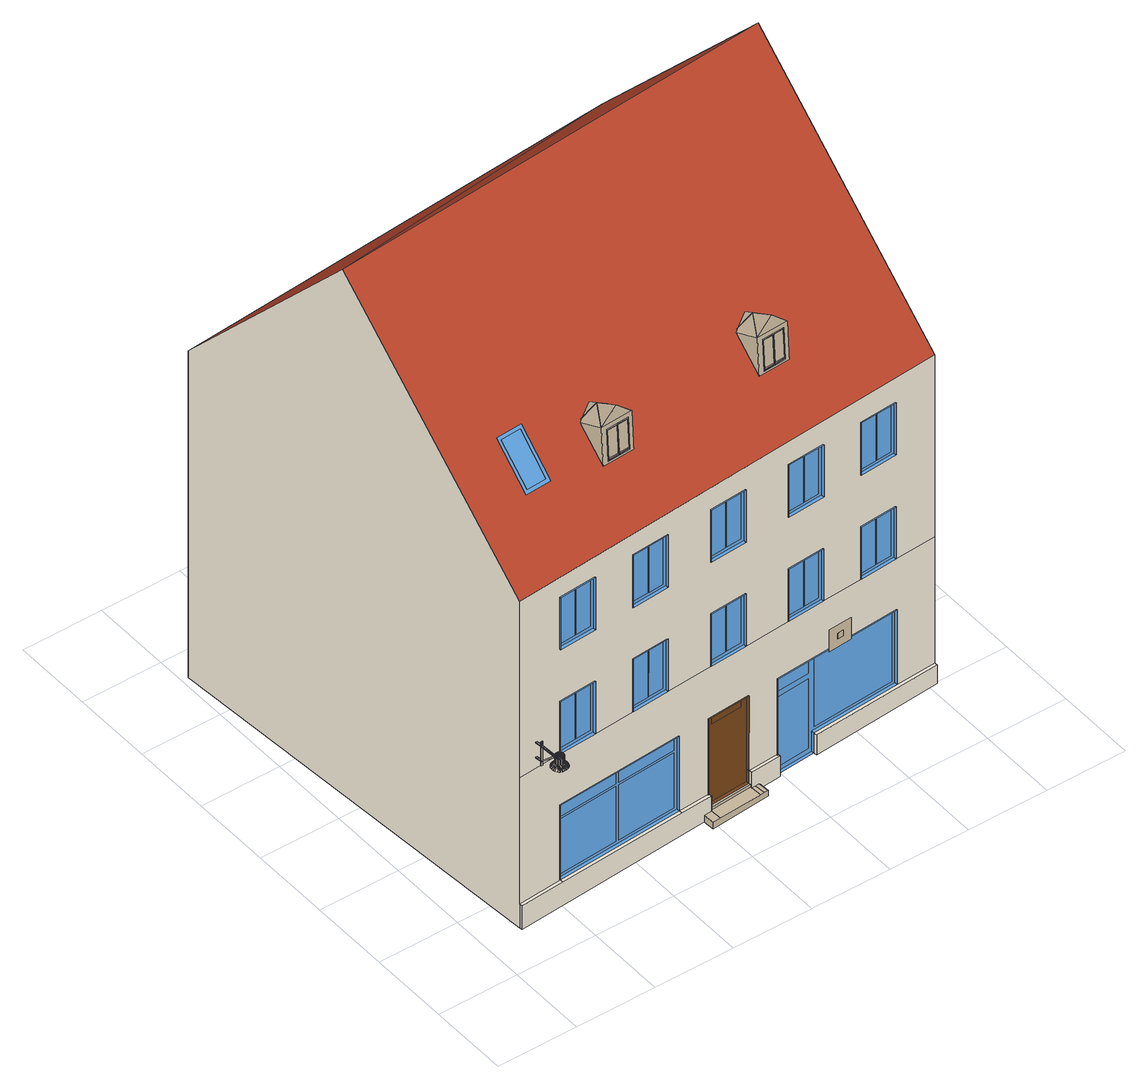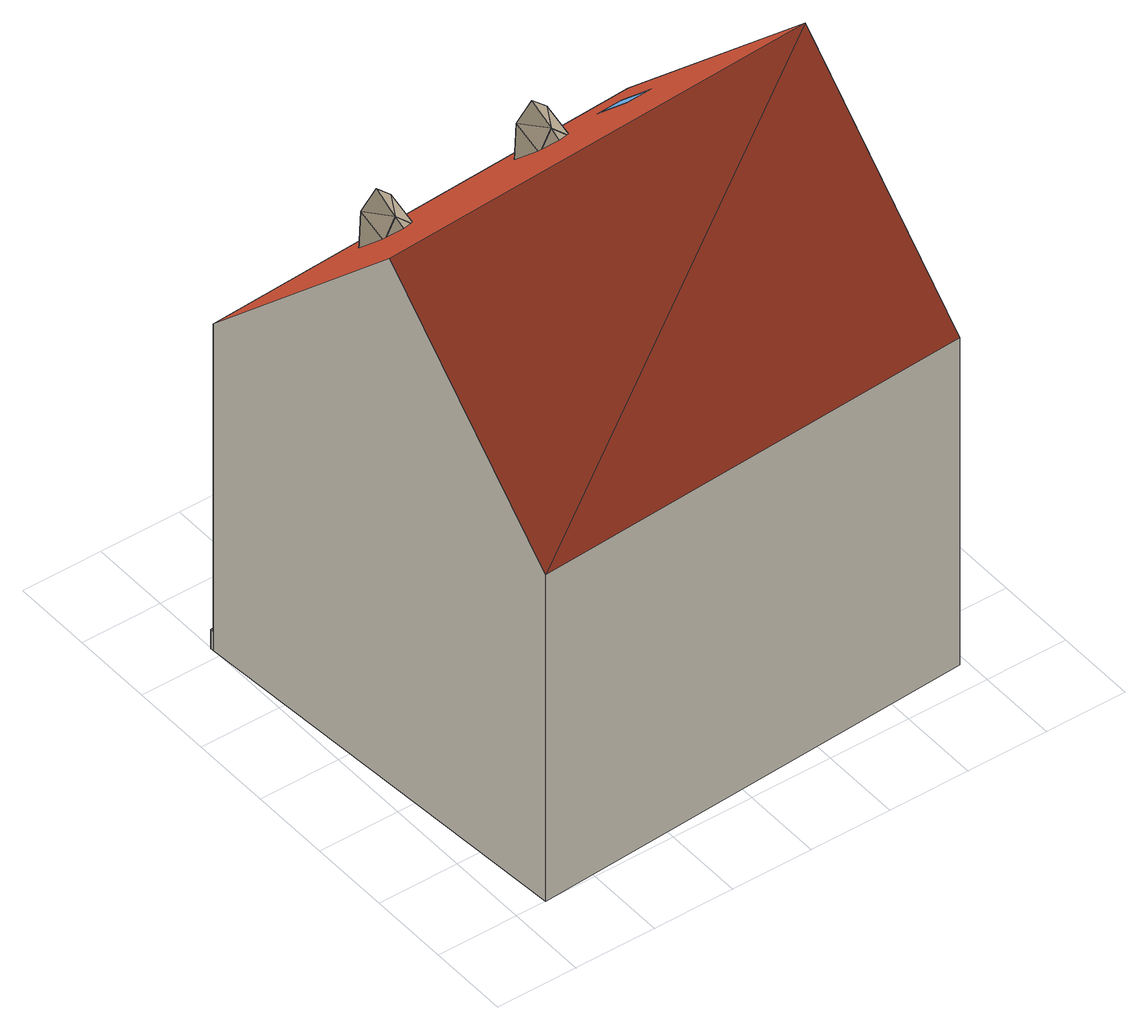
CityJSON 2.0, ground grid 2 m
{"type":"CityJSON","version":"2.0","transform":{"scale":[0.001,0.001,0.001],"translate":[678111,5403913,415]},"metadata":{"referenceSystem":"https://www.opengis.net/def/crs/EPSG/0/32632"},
"CityObjects":{
"building1":{"type":"Building","attributes":{"dataAvailable":"Sufficient","measuredHeight":14.42},"children":["building1-1","building1-2","building1-3","building1-4","building1-5"],"geometry":[{"type":"MultiSurface","lod":"3","boundaries":[[[0,1,2]],[[0,3,4,1]],[[5,0,2]],[[6,7,8,9,10,11,12,13,14,15,16,17,18,19,20,21,22,23,24,25,26,27,28,29,30,31]],[[26,32,33,34,27]],[[27,34,35,36]],[[37,38,33,32]],[[0,5,39,40,14,13,3]],[[23,41,42,43]],[[40,44,45,14]],[[46,47,48,49,42,41,50]],[[15,51,52,18]],[[50,22,53,54,55,46]],[[22,50,41,23]],[[14,45,51,15]],[[19,56,57,58,59]],[[60,58,57,61]],[[18,52,56,19]],[[2,62,63,39,5]],[[1,4,28,27,36,62,2]],[[44,64,65,61,57,56,52,51,45]],[[7,6,66,67,31,30,68,69,29,28,4,3,13,12,70,71,11,10,72,73,9,8,74,75],[76,77,78,79],[80,81,82,83],[84,85,86,87],[88,89,90,91],[92,93,94,95]],[[38,35,34,33]],[[96,97,98,99],[100,101,102,103],[104,105,106,107]],[[71,98,97,11]],[[70,99,98,71]],[[11,97,96,12]],[[12,96,99,70]],[[105,104,107,106]],[[100,103,102,101]],[[108,109,110,111,112,113],[114,115,116,117,118]],[[119,111,110,120]],[[120,110,109,121]],[[21,113,112,122]],[[20,108,113,21]],[[121,109,108,20]],[[122,112,111,119]],[[116,115,114,118,117]],[[123,43,37,124]],[[124,37,32,125]],[[126,23,43,123]],[[127,24,23,126]],[[128,25,24,127]],[[129,26,25,128]],[[125,32,26,129]],[[130,131,132,133]],[[134,135,136,137,138]],[[125,129,128,127,126,123,124],[135,134,138,137,136],[139,140,141,142],[132,131,130,133]],[[139,142,141,140]],[[143,144,145,146]],[[147,148,149,150],[146,145,144,143]],[[151,152,153,154]],[[155,156,157,158],[159,160,161,162,163],[164,165,166,167,168],[152,151,154,153],[169,170,171,172]],[[18,155,158,15]],[[17,156,155,18]],[[15,158,157,16]],[[16,157,156,17]],[[159,163,162,161,160]],[[168,167,166,165,164]],[[171,170,169,172]],[[173,174,175,176],[177,178,179,180],[181,182,183,184]],[[79,175,174,76]],[[78,176,175,79]],[[76,174,173,77]],[[77,173,176,78]],[[182,181,184,183]],[[177,180,179,178]],[[185,186,187,188],[189,190,191,192],[193,194,195,196]],[[83,187,186,80]],[[82,188,187,83]],[[80,186,185,81]],[[81,185,188,82]],[[194,193,196,195]],[[189,192,191,190]],[[197,198,199,200],[201,202,203,204],[205,206,207,208]],[[73,199,198,9]],[[72,200,199,73]],[[9,198,197,10]],[[10,197,200,72]],[[206,205,208,207]],[[201,204,203,202]],[[209,210,211,212],[213,214,215,216],[217,218,219,220]],[[87,211,210,84]],[[86,212,211,87]],[[84,210,209,85]],[[85,209,212,86]],[[218,217,220,219]],[[213,216,215,214]],[[221,222,223,224],[225,226,227,228],[229,230,231,232]],[[75,223,222,7]],[[74,224,223,75]],[[7,222,221,8]],[[8,221,224,74]],[[230,229,232,231]],[[225,228,227,226]],[[233,234,235,236],[237,238,239,240],[241,242,243,244]],[[67,235,234,31]],[[66,236,235,67]],[[31,234,233,6]],[[6,233,236,66]],[[242,241,244,243]],[[237,240,239,238]],[[245,246,247,248],[249,250,251,252],[253,254,255,256]],[[91,247,246,88]],[[90,248,247,91]],[[88,246,245,89]],[[89,245,248,90]],[[254,253,256,255]],[[249,252,251,250]],[[257,258,259,260],[261,262,263,264],[265,266,267,268]],[[69,259,258,29]],[[68,260,259,69]],[[29,258,257,30]],[[30,257,260,68]],[[266,265,268,267]],[[261,264,263,262]],[[269,270,271,272],[273,274,275,276],[277,278,279,280]],[[95,271,270,92]],[[94,272,271,95]],[[92,270,269,93]],[[93,269,272,94]],[[278,277,280,279]],[[273,276,275,274]],[[62,36,35,38,37,43,42,49,281,282,64,44,40,63]]],"semantics":{"surfaces":[{"type":"RoofSurface","klumMaterialClass":"Ceramic","klumMaterialIndex":"D201","materialUncertainty":0.3},{"type":"WallSurface"},{"type":"Window"},{"type":"Door"},{"type":"GroundSurface"}],"values":[0,0,0,1,1,1,1,1,1,1,1,1,1,1,1,1,1,1,1,1,1,1,1,2,2,2,2,2,2,2,3,3,3,3,3,3,3,3,2,2,2,2,2,2,2,2,2,2,2,2,2,2,2,2,2,2,2,2,2,2,2,2,2,2,2,2,2,2,2,2,2,2,2,2,2,2,2,2,2,2,2,2,2,2,2,2,2,2,2,2,2,2,2,2,2,2,2,2,2,2,2,2,2,2,2,2,2,2,2,2,2,2,2,2,2,2,2,2,2,2,2,2,2,4]}}]},
"building1-1":{"type":"BuildingInstallation","attributes":{"@cityeditor:layer":"Unclassified.LoD3"},"parents":["building1"],"geometry":[{"type":"MultiSurface","lod":"3","boundaries":[[[283,284,285,286]],[[287,288,286,285]],[[289,290,291,292]],[[290,289,284,283],[293,294,295,296]],[[297,298,287,299]],[[300,301,302,303,304,305,306]],[[307,308,309,310]],[[293,294,311,312]],[[313,314,315,316]],[[310,309,317,318]],[[319,313,320,321]],[[322,323,324,325],[326,312,311,327]],[[328,320,329,330]],[[314,328,330,310,307,315]],[[331,308,307,332]],[[321,333,325,324]],[[334,335,336,337]],[[337,338,339,334]],[[340,297,299,341]],[[342,340,341,288]],[[343,336,335,344]],[[298,342,288,287]],[[317,331,332,318]],[[344,339,338,343]],[[343,336,337,338],[291,286,288,341,299,287,285,292]],[[284,289,292,285]],[[294,295,296,293]],[[333,345,322,325]],[[307,332,318,310,330,329,316,315]],[[290,283,286,291]],[[327,311,294,295]],[[340,342,298,297],[309,308,331,317]],[[317,309,308,331]],[[326,327,295,296]],[[344,335,334,339],[313,319,345,333,321,320,328,314]],[[321,324,323,319]],[[345,319,323,322]],[[301,346,302]],[[296,293,312,326]],[[313,316,329,320]],[[347,304,303]],[[304,305,348]],[[349,300,301]],[[348,305,350]],[[300,306,351]],[[351,306,305]],[[350,300,349]],[[352,300,351]],[[353,352,351]],[[354,353,351]],[[351,305,354]],[[350,300,306,305]],[[305,351,355,350]],[[355,351,300,350]],[[305,304,347,354]],[[354,347,303,302,346,352],[336,343,338,337]],[[354,352,351]],[[346,301,300,352]],[[353,354,352]]]}]},
"building1-2":{"type":"BuildingInstallation","attributes":{"@cityeditor:layer":"Unclassified.LoD3","klumMaterialClass":"Granite","klumMaterialIndex":"F002"},"parents":["building1"],"geometry":[{"type":"MultiSurface","lod":"3","boundaries":[[[59,58,54,53]],[[55,54,58,60]],[[55,60,61,356,357,46]],[[48,358,281,49]],[[46,357,359,47]],[[47,359,358,48]],[[65,360,356,61]],[[64,282,360,65]],[[281,358,359,357,356,360,282]]]}]},
"building1-3":{"type":"BuildingInstallation","attributes":{"@cityeditor:layer":"Unclassified.LoD3","materialClass":"Metal","materialName":"Copper","materialUncertainty":0.3},"parents":["building1"],"geometry":[{"type":"MultiSurface","lod":"3","boundaries":[[[361,362,363,364]],[[365,366,367,368]],[[364,363,366,365]],[[368,367,362,361]],[[364,365,368,361]],[[369,370,371,372],[361,368,365,364]]]}]},
"building1-4":{"type":"BuildingInstallation","attributes":{"@cityeditor:layer":"Unclassified.LoD3"},"parents":["building1"],"geometry":[{"type":"MultiSurface","lod":"3","boundaries":[[[373,374,375,376]],[[377,378,376,375]],[[379,380,381,382]],[[380,379,374,373],[383,384,385,386]],[[387,388,377,389]],[[390,391,392,393,394,395,396]],[[397,398,399,400]],[[383,384,401,402]],[[403,404,405,406]],[[400,399,407,408]],[[409,403,410,411]],[[412,413,414,415],[416,402,401,417]],[[418,410,419,420]],[[404,418,420,400,397,405]],[[421,398,397,422]],[[411,423,415,414]],[[424,425,426,427]],[[427,428,429,424]],[[430,387,389,431]],[[432,430,431,378]],[[433,426,425,434]],[[388,432,378,377]],[[407,421,422,408]],[[434,429,428,433]],[[433,426,427,428],[381,376,378,431,389,377,375,382]],[[374,379,382,375]],[[384,385,386,383]],[[423,435,412,415]],[[397,422,408,400,420,419,406,405]],[[380,373,376,381]],[[417,401,384,385]],[[430,432,388,387],[399,398,421,407]],[[407,399,398,421]],[[416,417,385,386]],[[434,425,424,429],[403,409,435,423,411,410,418,404]],[[411,414,413,409]],[[435,409,413,412]],[[391,436,392]],[[386,383,402,416]],[[403,406,419,410]],[[437,394,393]],[[394,395,438]],[[439,390,391]],[[438,395,440]],[[390,396,441]],[[441,396,395]],[[440,390,439]],[[442,390,441]],[[443,442,441]],[[444,443,441]],[[441,395,444]],[[440,390,396,395]],[[395,441,445,440]],[[445,441,390,440]],[[395,394,437,444]],[[444,437,393,392,436,442],[426,433,428,427]],[[444,442,441]],[[436,391,390,442]],[[443,444,442]]]}]},
"building1-5":{"type":"BuildingInstallation","attributes":{"@cityeditor:layer":"Unclassified.LoD3","materialClass":"Metal","materialName":"Aluminium"},"parents":["building1"],"geometry":[{"type":"MultiSurface","lod":"3","boundaries":[[[446,447,448,449]],[[450,451,452,453]],[[454,455,456,457]],[[458,459,460,461]],[[462,463,464,465]],[[466,454,457,467]],[[468,469,470,471]],[[472,473,458,474]],[[475,476,477,478]],[[457,456,479,480]],[[481,482,483,484]],[[485,486,487,488]],[[461,460,489,490]],[[467,457,480,491]],[[492,493,494,486]],[[495,492,486,485]],[[496,497,498,499]],[[500,461,490,501]],[[491,480,502,503]],[[486,494,504,487]],[[474,458,461,500]],[[498,505,506,507]],[[508,503,509,451]],[[510,511,512,513]],[[514,515,516,517]],[[453,452,518,519]],[[520,521,484,483,508,522]],[[523,524,482,481]],[[524,466,467,482]],[[525,526,527,528,529,530]],[[531,514,517,532]],[[533,534,535,536,537,538]],[[539,540,541,542]],[[543,544,519,518,536,535]],[[517,516,447,446]],[[538,537,545,546]],[[547,548,530,529,549,550]],[[551,552,522,508,451,450]],[[482,467,491,483]],[[553,554,513,512,555,556]],[[557,558,559,560]],[[542,541,466,524]],[[561,562,539,563]],[[550,549,562,561]],[[518,462,465,536]],[[564,565,566,567]],[[568,569,563,539,542,570]],[[560,559,528,527]],[[452,571,462,518]],[[545,572,573,574]],[[483,491,503,508]],[[575,576,565,564]],[[529,577,578,549]],[[579,580,581,582,558,557]],[[583,584,567,566,582,581]],[[585,586,587,532,588]],[[589,590,579,560,591]],[[562,592,540,539]],[[593,594,570,542,524,523]],[[574,573,595,596]],[[537,597,572,545]],[[549,578,592,562]],[[598,599,600,601,586,585]],[[602,453,544,603,604]],[[588,532,605,606,607]],[[608,609,556,555,576,575]],[[610,611,553,609,612,613]],[[614,615,547,561,616]],[[536,465,597,537]],[[617,618,568,594,619,620]],[[621,622,533,546,623]],[[624,564,584,625,626]],[[626,625,583,580,590,589]],[[627,481,521,628,629]],[[604,603,543,534,622,621]],[[630,631,632,510,633]],[[451,509,571,452]],[[634,475,478,635]],[[497,636,505,498]],[[637,638,639,640]],[[499,498,507,641]],[[642,468,471,643]],[[501,490,493,492]],[[643,471,475,634]],[[503,502,644,509]],[[487,504,636,497]],[[645,646,647,648]],[[571,649,463,462]],[[540,650,651,541]],[[644,652,653,649]],[[465,464,654,597]],[[464,648,655,654]],[[471,470,476,475]],[[578,640,656,592]],[[649,653,645,463]],[[577,637,640,578]],[[657,658,659,660]],[[661,662,663,664,665,666,667]],[[668,669,670,671,672,673]],[[674,620,675]],[[676,677,678,679]],[[604,680,681]],[[665,670,669,666]],[[488,487,497,496]],[[682,683,684]],[[685,598,585]],[[627,675,620]],[[463,645,648,464]],[[509,644,649,571]],[[653,686,646,645]],[[683,682,629]],[[675,627,687]],[[650,688,689,651]],[[684,602,690]],[[613,610,633,630,607,588,585,598,623,621,604,602,683,629,627,620,617,616,614,691,591,589,626,624]],[[640,639,692,656]],[[507,506,469,468]],[[480,479,693,502]],[[541,651,454,466]],[[490,489,694,493]],[[695,696,697,698]],[[698,697,699,473]],[[654,655,700,701]],[[641,507,468,642]],[[592,656,650,540]],[[502,693,652,644]],[[656,692,688,650]],[[651,689,455,454]],[[701,700,702,703]],[[704,698,473,472]],[[702,705,696,695]],[[582,642,643,558]],[[655,706,707,700]],[[635,478,637,577]],[[565,499,641,566]],[[648,647,706,655]],[[708,695,698,704]],[[703,702,695,708]],[[700,707,705,702]],[[473,699,459,458]],[[566,641,642,582]],[[448,500,501,709]],[[555,488,496,576]],[[593,594,568,569,561,547,548,525,526,560,579,580,583,584,564,608,609,553,554,510,632,710,711,605,532,587,601,600,712,546,533,534,543,544,453,551,552,520,521,481]],[[447,474,500,448]],[[709,501,492,495]],[[558,643,634,559]],[[478,477,638,637]],[[559,634,635,528]],[[512,485,488,555]],[[493,694,713,494]],[[597,654,701,572]],[[528,635,577,529]],[[699,714,715,459]],[[460,716,717,489]],[[516,472,474,447]],[[688,718,719,689]],[[455,720,721,456]],[[469,722,723,470]],[[573,703,708,595]],[[572,701,703,573]],[[697,724,714,699]],[[511,495,485,512]],[[638,725,726,639]],[[489,717,727,694]],[[686,728,729,646]],[[477,730,725,638]],[[689,719,720,455]],[[515,704,472,516]],[[470,723,731,476]],[[732,733,734,735]],[[456,721,736,479]],[[646,729,737,647]],[[696,738,724,697]],[[707,735,739,705]],[[636,740,741,505]],[[706,732,735,707]],[[639,726,742,692]],[[595,708,704,515]],[[476,731,730,477]],[[459,715,716,460]],[[693,743,744,652]],[[692,742,718,688]],[[576,496,499,565]],[[647,737,732,706]],[[713,745,746,747]],[[705,739,738,696]],[[506,748,722,469]],[[505,741,748,506]],[[504,747,740,636]],[[652,744,686,653]],[[740,749,750,741]],[[479,736,743,693]],[[717,751,752,727]],[[741,750,753,748]],[[494,713,747,504]],[[730,754,755,725]],[[743,756,757,744]],[[737,758,733,732]],[[719,759,760,720]],[[736,761,756,743]],[[756,762,763,757]],[[716,764,751,717]],[[765,766,767,759]],[[759,767,768,760]],[[757,763,769,728]],[[714,770,771,715]],[[724,772,770,714]],[[726,773,774,742]],[[715,771,764,716]],[[723,775,776,731]],[[744,757,728,686]],[[755,777,778,773]],[[779,780,781,775]],[[694,727,745,713]],[[738,782,772,724]],[[739,783,782,738]],[[731,776,754,730]],[[747,746,749,740]],[[720,760,784,721]],[[721,784,761,736]],[[725,755,773,726]],[[773,778,785,774]],[[748,753,779,722]],[[786,787,758]],[[729,786,758,737]],[[722,779,775,723]],[[784,788,789,761]],[[742,774,765,718]],[[727,752,790,745]],[[718,765,759,719]],[[728,769,786,729]],[[770,787,771]],[[775,781,791,776]],[[783,787,782]],[[751,787,752]],[[767,787,768]],[[735,734,783,739]],[[762,787,763]],[[733,787,734]],[[790,787,792]],[[734,787,783]],[[768,787,788]],[[774,785,766,765]],[[769,787,786]],[[789,787,762]],[[761,789,762,756]],[[760,768,788,784]],[[788,787,789]],[[792,787,793]],[[794,787,795]],[[746,792,793,749]],[[771,787,764]],[[780,787,781]],[[763,787,769]],[[796,787,777]],[[596,595,515,514]],[[782,787,772]],[[758,787,733]],[[776,791,796,754]],[[752,787,790]],[[587,601,797,596,514,531]],[[750,794,795,753]],[[546,545,574,798]],[[745,790,792,746]],[[754,796,777,755]],[[772,787,770]],[[791,787,796]],[[532,517,446,799]],[[764,787,751]],[[753,795,780,779]],[[778,787,785]],[[632,710,800,449,801,802]],[[749,793,794,750]],[[711,605,799,446,449,800]],[[785,787,766]],[[802,801,511,510]],[[601,600,797]],[[777,787,778]],[[610,803,633]],[[600,712,798,574,596,797]],[[795,787,780]],[[613,804,610]],[[801,709,495,511]],[[781,787,791]],[[766,787,767]],[[449,448,709,801]],[[793,787,794]],[[687,629,682]],[[630,805,607]],[[607,806,588]],[[807,614,616]],[[808,591,691]],[[691,809,808]],[[591,808,810]],[[617,807,616]],[[806,607,805]],[[806,585,588]],[[807,617,674]],[[810,589,591]],[[811,633,803]],[[812,626,589]],[[813,623,598]],[[814,624,815]],[[816,624,626]],[[598,685,813]],[[629,687,627]],[[602,684,683]],[[677,659,658,678]],[[805,630,811]],[[621,817,680]],[[589,810,812]],[[803,610,804]],[[624,814,613]],[[680,604,621]],[[624,816,815]],[[626,812,816]],[[614,807,809]],[[633,811,630]],[[620,674,617]],[[804,613,814]],[[809,691,614]],[[681,602,604]],[[602,681,690]],[[585,806,685]],[[664,818,671,670,665]],[[623,546,712,599,598]],[[683,819,551,453,602]],[[660,657,679,676]],[[591,560,526,820,691]],[[620,619,593,481,627]],[[821,822,823,824]],[[607,606,711,710,631,630]],[[616,561,569,618,617]],[[629,628,520,552,819,683]],[[824,823,825,826]],[[827,828,822,821]],[[667,666,669,668]],[[633,510,554,611,610]],[[673,668,667,661]],[[679,678,658,657]],[[691,820,525,548,615,614]],[[613,612,608,564,624]],[[829,830,831,832]],[[657,833,834,679]],[[826,825,828,827]],[[679,667,668,657]],[[668,835,833,657]],[[679,834,836,667]],[[825,823,822,828]],[[833,835,836,834]],[[671,818,664,663,662,672]],[[667,836,835,668]],[[672,662,661,673]],[[837,838,839,840]],[[841,842,843,844]],[[845,846,847,848]],[[849,850,851,852]],[[853,854,855,856]],[[857,858,859,860]],[[861,862,838,837]],[[863,864,865,866]],[[865,867,868,869]],[[870,841,844,871]],[[872,873,874,875]],[[876,877,878,879]],[[875,874,880,881]],[[873,882,883,874]],[[884,885,854,853]],[[852,851,886,887]],[[848,847,888,877]],[[889,890,891,892]],[[893,894,895,896]],[[880,897,898,885]],[[878,899,842,841]],[[843,900,901,902]],[[862,903,904,838]],[[905,857,860,906]],[[869,868,907,908]],[[909,887,873,872]],[[910,911,862,861]],[[838,904,912,839]],[[860,859,913,914]],[[908,907,890,889]],[[894,915,916,895]],[[885,898,917,854]],[[895,916,850,849]],[[892,891,915,894]],[[866,865,869,918]],[[914,913,919,864]],[[920,921,922,923]],[[924,848,877,876]],[[879,878,841,870]],[[840,839,846,845]],[[854,917,925,855]],[[926,852,887,909]],[[864,919,867,865]],[[927,928,929,903]],[[890,930,931,891]],[[932,892,894,893]],[[858,933,934,859]],[[855,925,935,936]],[[918,869,908,937]],[[937,908,889,938]],[[939,940,941,942]],[[844,843,902,943]],[[915,944,945,916]],[[936,935,927,911]],[[896,895,849,946]],[[874,883,897,880]],[[947,914,864,863]],[[943,902,857,905]],[[911,927,903,862]],[[948,936,911,910]],[[839,912,949,846]],[[887,886,882,873]],[[899,950,951,842]],[[902,901,858,857]],[[883,952,953,897]],[[912,942,954,949]],[[856,855,936,948]],[[867,920,923,868]],[[900,955,956,901]],[[906,860,914,947]],[[904,939,942,912]],[[888,957,950,899]],[[901,956,933,858]],[[951,958,955,900]],[[946,849,852,926]],[[847,959,957,888]],[[950,960,958,951]],[[938,889,892,932]],[[877,888,899,878]],[[859,934,961,913]],[[842,951,900,843]],[[959,962,963,957]],[[917,964,965,925]],[[846,949,959,847]],[[949,954,962,959]],[[881,880,885,884]],[[945,966,967,968]],[[882,969,952,883]],[[923,922,970,971]],[[942,941,972,954]],[[973,974,975,964]],[[891,931,944,915]],[[929,976,940,939]],[[971,970,977,930]],[[954,972,978,962]],[[913,961,979,919]],[[851,980,981,886]],[[898,973,964,917]],[[903,929,939,904]],[[968,967,982,980]],[[979,983,921,920]],[[886,981,969,882]],[[964,975,984,965]],[[868,923,971,907]],[[925,965,985,935]],[[907,971,930,890]],[[957,963,960,950]],[[953,986,974,973]],[[897,953,973,898]],[[850,968,980,851]],[[935,985,928,927]],[[928,987,976,929]],[[919,979,920,867]],[[916,945,968,850]],[[972,988,978]],[[960,989,990,958]],[[931,991,992,944]],[[934,993,994,961]],[[995,988,996]],[[985,997,987,928]],[[962,978,998,963]],[[981,995,996,969]],[[980,982,995,981]],[[969,996,999,952]],[[974,988,975]],[[952,999,986,953]],[[922,988,970]],[[955,1000,1001,956]],[[930,977,991,931]],[[977,988,991]],[[976,988,940]],[[933,1002,993,934]],[[996,988,999]],[[961,994,983,979]],[[965,984,997,985]],[[944,992,966,945]],[[956,1001,1002,933]],[[966,988,967]],[[958,990,1000,955]],[[986,988,974]],[[984,988,997]],[[992,988,966]],[[967,988,982]],[[999,988,986]],[[982,988,995]],[[983,988,921]],[[975,988,984]],[[991,988,992]],[[987,988,976]],[[921,988,922]],[[963,998,989,960]],[[989,988,990]],[[998,988,989]],[[941,988,972]],[[990,988,1000]],[[940,988,941]],[[970,988,977]],[[997,988,987]],[[1001,988,1002]],[[1002,988,993]],[[994,988,983]],[[993,988,994]],[[978,988,998]],[[1000,988,1001]],[[1003,1004,1005,1006]],[[1006,1005,1007,1008]],[[1009,1010,924,1011]],[[1012,1013,1010,1009]],[[1008,1007,1013,1012]],[[1014,926,909,1015]],[[1016,1017,1018,1019]],[[1020,1021,1022,1023]],[[1005,861,837,1007]],[[1019,1018,1004,1003]],[[1011,924,876,1024]],[[1025,884,853,1026]],[[1024,876,879,1027]],[[1028,1029,1030]],[[1031,1026,1017,1016]],[[1032,947,863,1033]],[[1034,937,938,1035]],[[1007,837,840,1013]],[[1036,1037,1025,1038]],[[1039,918,937,1034]],[[1017,856,948,1018]],[[1040,1041,1042,1043]],[[1044,1032,1033,1045]],[[1046,866,918,1039]],[[1015,909,872,1047]],[[1048,871,1049,1050]],[[1049,943,905,1051]],[[1052,1039,1034,1053]],[[1047,872,875,1054]],[[1004,910,861,1005]],[[1026,853,856,1017]],[[1053,1034,1035,1055]],[[1051,905,906,1056]],[[1057,1056,1032,1044]],[[1013,840,845,1010]],[[1058,1051,1056,1057]],[[1043,1042,1021,1020]],[[1018,948,910,1004]],[[1059,1046,1039,1052]],[[1060,1014,1015,1061]],[[1035,938,932,1041]],[[871,844,943,1049]],[[1010,845,848,924]],[[1038,1025,1026,1031]],[[1056,906,947,1032]],[[1055,1035,1041,1040]],[[1023,1022,1014,1060]],[[1045,1033,1046,1059]],[[1061,1015,1047,1062]],[[1054,875,881,1037]],[[1063,870,871,1048]],[[1041,932,893,1042]],[[1064,1054,1037,1036]],[[1065,624,1066,1067,1068,633,1069,1070,1071,588,1072,1073,1074,623,1075,1076,1077,1078,1079,1080,1081,627,1082,1083,1084,1085,1086,1087,1088,591,1089,1090]],[[1022,946,926,1014]],[[1037,881,884,1025]],[[1062,1047,1054,1064]],[[1042,893,896,1021]],[[1033,863,866,1046]],[[1027,879,870,1063]],[[1021,896,946,1022]],[[1050,1049,1051,1058]],[[662,672,1028]],[[1081,1080,1012,1009]],[[624,1053,1055,1066]],[[1083,1082,1024,1027]],[[1061,1071,1070,1060]],[[1036,1073,1072,1064]],[[1082,627,1011,1024]],[[1080,1079,1008,1012]],[[1060,1070,1069,1023]],[[1062,588,1071,1061]],[[1003,1077,1076,1019]],[[1065,1052,1053,624]],[[1030,662,1028]],[[1091,1092,1093,1094,663,818,671,1095,1096]],[[621,623,817]],[[1031,623,1074,1038]],[[1087,1086,1050,1058]],[[1095,1097,1028,672,671]],[[1088,1087,1058,1057]],[[1089,591,1044,1045]],[[1031,1016,1075,623]],[[679,676,1098,1030,661,667]],[[1020,633,1068,1043]],[[1043,1068,1067,1040]],[[1016,1019,1076,1075]],[[1040,1067,1066,1055]],[[1030,1094,1099,1100,832,831,1097,1028]],[[1090,1059,1052,1065]],[[1089,1045,1059,1090]],[[1023,1069,633,1020]],[[1036,1038,1074,1073]],[[1086,1085,1048,1050]],[[1028,673,661,1030]],[[1094,663,662,1030]],[[660,659,677,676]],[[1008,1079,1078,1006]],[[1085,1084,1063,1048]],[[623,813,817]],[[1006,1078,1077,1003]],[[627,1081,1009,1011]],[[591,1088,1057,1044]],[[1084,1083,1027,1063]],[[1064,1072,588,1062]],[[1101,1098,676,660]],[[1100,1101,1102]],[[830,829,1103]],[[832,1102,829]],[[831,1103,1097]],[[1097,1029,1028]],[[1102,832,1100]],[[1030,1098,1101,1100,1099,1094]],[[1103,831,830]],[[660,1029,829,1102,1101]],[[664,1099,1100]],[[1029,1097,1103]],[[829,1029,1103]],[[660,657,668,673,1028,1029]],[[664,663,1094,1099]]]}]}
},
"vertices":[
[517,6541,14924],[11703,7332,15065],[11350,12122,9664],[917,1116,9522],[12103,1906,9664],[167,11298,9525],[8172,1629,4718],[7024,1547,4718],[6078,1481,4718],[4925,1399,4718],[3979,1332,4718],[2962,1260,4718],[2016,1193,4718],[917,1116,4718],[917,1116,1292],[2018,1194,1292],[2018,1194,3320],[5224,1420,3320],[5224,1420,1292],[6018,1476,1292],[6018,1476,3320],[7099,1553,3320],[7099,1553,1292],[7870,1607,1292],[7870,1607,3320],[11088,1835,3320],[11088,1835,1292],[12103,1907,1292],[12103,1907,4718],[11068,1833,4718],[10122,1767,4718],[9118,1695,4718],[8847,1677,1292],[8853,1597,1292],[12108,1827,1292],[12108,1827,784],[12103,1907,784],[8847,1677,742],[8853,1597,742],[167,11298,645],[917,1116,642],[7876,1528,1292],[7876,1528,730],[7870,1607,730],[923,1036,642],[923,1036,1292],[7104,1473,877],[7204,1480,877],[7305,1487,876],[7305,1487,723],[7104,1473,1292],[2024,1114,1292],[5230,1341,1292],[7099,1553,947],[7102,1503,947],[7102,1503,877],[6024,1397,1292],[6024,1397,946],[6022,1427,946],[6018,1476,946],[6022,1427,877],[6024,1397,877],[11350,12122,784],[167,11298,642],[5823,1382,704],[5823,1382,875],[8172,1629,6141],[9118,1695,6141],[10122,1766,6141],[11068,1833,6141],[2016,1193,6141],[2962,1260,6141],[3979,1332,6141],[4925,1399,6141],[6078,1481,6141],[7024,1547,6141],[2963,1260,7548],[2018,1193,7548],[2018,1193,8971],[2963,1260,8971],[4927,1399,7548],[3981,1332,7548],[3981,1332,8971],[4927,1399,8971],[7025,1547,7548],[6080,1481,7548],[6080,1481,8971],[7025,1547,8971],[9119,1695,7548],[8174,1629,7548],[8174,1629,8971],[9119,1695,8971],[11070,1833,7548],[10124,1767,7548],[10124,1766,8971],[11070,1833,8971],[2011,1273,4718],[2956,1340,4718],[2956,1340,6141],[2011,1273,6141],[2463,1305,4798],[2090,1279,4798],[2090,1279,6061],[2464,1305,6061],[2503,1308,4798],[2503,1308,6061],[2877,1334,6061],[2877,1334,4798],[6012,1556,3320],[6011,1556,1292],[6011,1556,946],[7092,1633,947],[7092,1633,1292],[7093,1633,3320],[6162,1567,3060],[6162,1567,3240],[6943,1622,3240],[6943,1622,3190],[6943,1622,3060],[7097,1553,947],[6017,1476,946],[6017,1476,1292],[7097,1553,1292],[7865,1687,730],[8842,1756,742],[8842,1756,1292],[7865,1687,1292],[7865,1687,3320],[11083,1915,3320],[11083,1915,1292],[7945,1693,2909],[8762,1751,2909],[8762,1751,3240],[7945,1693,3240],[8762,1751,2749],[7945,1693,2749],[7945,1693,1292],[7945,1693,851],[8762,1751,861],[8921,1762,3240],[11003,1909,3240],[11003,1909,1372],[8921,1762,1372],[2692,2573,10865],[2645,3383,11671],[2145,3354,11671],[2192,2544,10865],[2721,3444,11727],[2062,3406,11727],[2115,2482,10808],[2775,2521,10808],[3657,1390,2933],[5138,1494,2933],[5138,1494,3240],[3657,1390,3240],[5218,1500,1292],[5218,1500,3320],[2012,1273,3320],[2012,1273,1292],[2092,1279,2933],[2092,1279,3240],[3577,1384,3240],[3577,1384,2933],[2126,1281,2933],[3577,1384,1372],[2092,1279,1372],[2092,1279,2863],[2126,1281,2863],[3577,1384,2863],[3657,1390,1372],[3657,1390,2863],[5138,1494,2863],[5138,1494,1372],[2012,1273,7548],[2958,1340,7548],[2958,1340,8971],[2012,1273,8971],[2465,1305,7628],[2092,1279,7628],[2092,1279,8891],[2465,1305,8891],[2505,1308,7628],[2505,1308,8891],[2878,1334,8891],[2878,1334,7628],[3975,1412,7548],[4921,1479,7548],[4921,1479,8971],[3975,1412,8971],[4428,1444,7628],[4055,1418,7628],[4055,1418,8891],[4428,1444,8891],[4468,1447,7628],[4468,1447,8891],[4841,1473,8891],[4841,1473,7628],[3974,1412,4718],[4919,1479,4718],[4919,1479,6141],[3974,1412,6141],[4427,1444,4798],[4053,1418,4798],[4053,1418,6061],[4427,1444,6061],[4466,1447,4798],[4467,1447,6061],[4840,1473,6061],[4840,1473,4798],[6074,1560,7548],[7020,1627,7548],[7020,1627,8971],[6074,1560,8971],[6527,1592,7628],[6154,1566,7628],[6154,1566,8891],[6527,1592,8891],[6567,1595,7628],[6567,1595,8891],[6940,1622,8891],[6940,1622,7628],[6072,1560,4718],[7018,1627,4718],[7018,1627,6141],[6072,1560,6141],[6525,1592,4798],[6152,1566,4798],[6152,1566,6061],[6525,1592,6061],[6565,1595,4798],[6565,1595,6061],[6938,1622,6061],[6938,1622,4798],[8166,1708,4718],[9112,1775,4718],[9112,1775,6141],[8166,1708,6141],[8619,1740,4798],[8246,1714,4798],[8246,1714,6061],[8619,1740,6061],[8659,1743,4798],[8659,1743,6061],[9032,1770,6061],[9032,1770,4798],[8168,1708,7548],[9114,1775,7548],[9114,1775,8971],[8168,1708,8971],[8621,1740,7628],[8248,1714,7628],[8248,1714,8891],[8621,1740,8891],[8661,1743,7628],[8661,1743,8891],[9034,1770,8891],[9034,1770,7628],[10117,1846,4718],[11062,1913,4718],[11062,1913,6141],[10117,1846,6141],[10570,1878,4798],[10197,1852,4798],[10197,1852,6061],[10570,1878,6061],[10610,1881,4798],[10610,1881,6061],[10983,1907,6061],[10983,1908,4798],[10118,1846,7548],[11064,1913,7548],[11064,1913,8971],[10118,1846,8971],[10571,1878,7628],[10198,1852,7628],[10198,1852,8891],[10571,1878,8891],[10611,1881,7628],[10611,1881,8891],[10984,1907,8891],[10984,1908,7628],[7325,1208,723],[5842,1103,704],
[8624,2711,10717],[8618,2750,11513],[8619,2733,11512],[8625,2693,10715],[8609,2732,11512],[8615,2693,10715],[8882,2766,11517],[8888,2726,10721],[8889,2709,10719],[8883,2748,11516],[8632,2713,10752],[8627,2749,11478],[8875,2764,11482],[8881,2727,10756],[8338,2734,11509],[8608,2750,11513],[8339,2716,11508],[8954,3503,11341],[8998,2737,10578],[9000,2707,10548],[8195,2660,10548],[8194,2675,10562],[8142,3444,11328],[8548,3474,11334],[8340,2767,11477],[8344,2732,11474],[8350,2696,10748],[8346,2731,10751],[8625,2784,11481],[8630,2748,10755],[8605,2802,11517],[8339,2786,11513],[8340,2769,11512],[8606,2784,11516],[8607,2711,10752],[8605,2746,10755],[8614,2802,11517],[8612,2762,10721],[8620,2762,10721],[8881,2800,11520],[8615,2785,11516],[8621,2745,10719],[8887,2761,10723],[8879,2762,10759],[8873,2798,11484],[8345,2746,10717],[8613,2745,10719],[8346,2729,10715],[8601,2747,11478],[8599,2782,11480],[8886,2778,10725],[8894,2777,10699],[8334,2744,10690],[8338,2675,10685],[8898,2708,10693],[8891,2750,11542],[8887,2819,11548],[8344,2694,10713],[8345,2677,10711],[8614,2710,10717],[8331,2717,11534],[8327,2787,11539],[8880,2818,11521],[9000,2707,10552],[8195,2660,10549],[8139,3490,11307],[8949,3590,11304],[8522,3764,11462],[8548,3349,11700],[8991,2762,11655],[8585,2746,12048],[8186,2715,11655],[8540,3477,11627],
[6043,1117,877],[7124,1194,877],[7325,1208,876],[7224,1201,877],[5842,1103,875],
[9399,1611,3751],[9392,1715,3751],[9547,1726,3751],[9554,1622,3751],[9554,1622,3596],[9547,1726,3596],[9392,1715,3596],[9399,1611,3596],[9180,1596,3376],[9180,1596,3971],[9774,1638,3971],[9774,1638,3376],
[4453,2446,10694],[4447,2486,11491],[4448,2469,11489],[4454,2429,10693],[4438,2468,11489],[4445,2428,10693],[4716,2502,11495],[4722,2462,10698],[4723,2445,10697],[4717,2484,11493],[4462,2449,10730],[4456,2485,11456],[4709,2499,11459],[4715,2463,10733],[4162,2469,11487],[4437,2485,11491],[4163,2452,11485],[4790,3240,11318],[4834,2473,10556],[4836,2443,10525],[4016,2395,10525],[4015,2410,10540],[3963,3179,11305],[4377,3209,11312],[4165,2502,11454],[4169,2468,11451],[4175,2432,10726],[4170,2466,10728],[4454,2519,11458],[4460,2483,10732],[4435,2537,11495],[4163,2521,11491],[4164,2504,11489],[4436,2520,11493],[4436,2447,10729],[4434,2482,10732],[4443,2538,11495],[4441,2498,10698],[4450,2498,10698],[4715,2536,11497],[4444,2520,11493],[4451,2481,10697],[4721,2497,10701],[4713,2498,10736],[4707,2534,11462],[4170,2482,10694],[4442,2480,10697],[4171,2464,10693],[4430,2483,11455],[4428,2518,11458],[4720,2514,10702],[4729,2513,10676],[4158,2480,10668],[4162,2411,10662],[4733,2444,10671],[4726,2486,11520],[4722,2555,11525],[4168,2430,10690],[4169,2412,10689],[4444,2446,10694],[4155,2453,11511],[4151,2522,11517],[4714,2554,11499],[4836,2443,10530],[4016,2395,10527],[3960,3225,11284],[4786,3327,11281],[4351,3499,11439],[4377,3085,11678],[4827,2498,11632],[4414,2482,12025],[4007,2450,11632],[4369,3213,11604],
[1424,308,5570],[1423,314,5585],[1405,311,5585],[1405,305,5570],[1482,466,5554],[1481,465,5570],[1491,448,5570],[1492,449,5554],[1413,489,5599],[1411,477,5611],[1424,473,5611],[1429,485,5599],[1418,335,5611],[1414,350,5620],[1403,349,5620],[1404,333,5611],[1492,428,5585],[1482,426,5599],[1485,409,5599],[1494,410,5585],[1414,498,5585],[1432,494,5585],[1315,401,5598],[1328,402,5611],[1329,416,5611],[1316,418,5598],[1436,329,5599],[1431,340,5611],[1421,323,5599],[1320,434,5598],[1332,430,5611],[1338,442,5611],[1327,449,5598],[1437,467,5611],[1444,478,5599],[1435,501,5554],[1434,499,5570],[1452,491,5570],[1453,493,5554],[1352,325,5585],[1356,333,5598],[1343,343,5598],[1337,336,5585],[1392,349,5620],[1389,334,5611],[1449,486,5585],[1371,326,5598],[1376,337,5611],[1363,343,5611],[1368,317,5585],[1324,349,5585],[1332,355,5598],[1323,369,5598],[1315,365,5585],[1404,321,5598],[1388,321,5598],[1457,468,5599],[1463,475,5585],[1352,352,5611],[1335,374,5611],[1330,388,5611],[1318,385,5598],[1467,479,5570],[1476,461,5585],[1366,309,5554],[1366,311,5570],[1349,320,5570],[1348,318,5554],[1460,325,5570],[1456,330,5585],[1440,320,5585],[1443,315,5570],[1497,430,5570],[1499,430,5554],[1462,486,5554],[1456,490,5554],[1469,481,5554],[1415,506,5554],[1415,504,5570],[1319,467,5554],[1315,461,5554],[1313,458,5554],[1314,457,5570],[1326,472,5570],[1324,474,5554],[1461,323,5554],[1444,313,5554],[1501,394,5554],[1502,401,5554],[1502,410,5554],[1500,410,5570],[1499,391,5570],[1501,390,5554],[1376,502,5570],[1377,497,5585],[1396,499,5585],[1395,505,5570],[1501,419,5554],[1500,426,5554],[1494,372,5570],[1496,371,5554],[1336,484,5554],[1331,480,5554],[1340,486,5570],[1339,487,5554],[1479,469,5554],[1475,474,5554],[1339,325,5554],[1344,320,5554],[1333,331,5570],[1331,330,5554],[1299,420,5554],[1301,420,5570],[1306,439,5570],[1304,440,5554],[1356,497,5554],[1357,496,5570],[1375,504,5554],[1308,362,5554],[1310,363,5570],[1303,381,5570],[1301,381,5554],[1386,506,5554],[1379,505,5554],[1395,507,5554],[1485,446,5585],[1489,374,5585],[1481,357,5585],[1486,354,5570],[1318,345,5554],[1320,346,5570],[1330,469,5585],[1344,481,5585],[1299,416,5554],[1299,409,5554],[1298,400,5554],[1300,400,5570],[1299,392,5554],[1300,385,5554],[1466,328,5395],[1466,328,5554],[1464,326,5554],[1444,313,5395],[1298,414,5395],[1298,414,5554],[1304,440,5395],[1360,490,5585],[1411,506,5554],[1404,507,5554],[1470,342,5585],[1474,338,5570],[1493,391,5585],[1484,347,5395],[1484,347,5554],[1481,344,5554],[1469,331,5554],[1492,449,5395],[1501,424,5554],[1501,424,5395],[1421,306,5554],[1418,305,5554],[1418,305,5395],[1321,342,5554],[1325,336,5554],[1342,322,5395],[1342,322,5554],[1322,339,5554],[1322,339,5395],[1334,483,5395],[1334,483,5554],[1356,497,5395],[1382,506,5395],[1382,506,5554],[1408,507,5554],[1409,507,5395],[1502,397,5395],[1502,397,5554],[1496,371,5395],[1308,362,5395],[1300,387,5554],[1300,387,5395],[1435,501,5395],[1458,489,5554],[1458,489,5395],[1392,304,5395],[1392,304,5554],[1389,304,5554],[1366,309,5395],[1311,437,5585],[1319,454,5585],[1342,362,5611],[1337,462,5598],[1347,454,5611],[1357,463,5611],[1350,473,5599],[1309,382,5585],[1306,401,5585],[1307,419,5585],[1468,456,5599],[1470,423,5611],[1455,419,5620],[1457,408,5620],[1472,409,5611],[1477,442,5599],[1380,487,5599],[1396,490,5599],[1458,448,5611],[1465,436,5611],[1484,393,5599],[1472,395,5611],[1364,482,5599],[1380,970,5465],[1380,970,5572],[1381,951,5572],[1381,951,5465],[1348,950,5443],[1348,950,5059],[1348,950,5034],[1348,950,5033],[1348,950,4929],[1346,968,4929],[1346,968,5443],[1380,970,5443],[1380,970,4929],[1381,952,4929],[1381,952,5033],[1381,952,5059],[1381,952,5443],[1365,598,5292],[1416,600,5292],[1348,948,5465],[1348,948,5572],[1346,968,5572],[1346,968,5465],[1596,389,5292],[1593,440,5292],[1512,566,5292],[1478,471,5395],[1550,532,5292],[1527,256,5292],[1451,429,5620],[1466,590,5292],[1383,475,5611],[1397,477,5611],[1578,489,5292],[1316,463,5395],[1369,470,5611],[1449,459,5611],[1381,352,5620],[1454,357,5611],[1442,367,5620],[1434,360,5620],[1443,347,5611],[1424,354,5620],[1468,381,5611],[1480,377,5599],[1462,368,5611],[1473,362,5599],[1451,337,5599],[1449,376,5620],[1456,397,5620],[1453,386,5620],[1463,348,5599],[1386,312,5585],[1396,304,5554],[1414,305,5554],[1485,350,5554],[1371,357,5620],[1417,370,5628],[1410,367,5628],[1402,366,5628],[1394,367,5628],[1386,460,5620],[1397,462,5620],[1408,461,5620],[1419,459,5620],[1343,403,5620],[1344,414,5620],[1423,374,5628],[1358,443,5620],[1366,451,5620],[1387,369,5628],[1435,422,5628],[1438,415,5628],[1351,434,5620],[1347,424,5620],[1439,400,5628],[1420,402,5632],[1419,399,5632],[1437,392,5628],[1429,454,5620],[1439,407,5628],[1429,379,5628],[1434,385,5628],[1355,372,5620],[1349,381,5620],[1376,456,5620],[1438,447,5620],[1446,439,5620],[1380,372,5628],[1374,376,5628],[1362,363,5620],[1345,392,5620],[1369,382,5628],[1365,389,5628],[1397,386,5632],[1393,387,5632],[1362,396,5628],[1367,425,5628],[1371,431,5628],[1426,434,5628],[1431,429,5628],[1420,406,5632],[1398,444,5628],[1406,444,5628],[1420,439,5628],[1413,420,5632],[1416,417,5632],[1401,385,5632],[1391,443,5628],[1395,425,5632],[1399,425,5632],[1403,425,5632],[1418,414,5632],[1409,387,5632],[1405,386,5632],[1412,389,5632],[1377,437,5628],[1383,441,5628],[1361,411,5628],[1363,418,5628],[1385,419,5632],[1388,421,5632],[1361,403,5628],[1380,404,5632],[1380,408,5632],[1415,392,5632],[1417,395,5632],[1413,442,5628],[1392,423,5632],[1419,410,5632],[1400,405,5634],[1407,424,5632],[1410,422,5632],[1390,388,5632],[1381,412,5632],[1387,391,5632],[1384,393,5632],[1382,397,5632],[1381,400,5632],[1383,416,5632],[1476,337,5554],[1488,353,5554],[1425,306,5554],[1405,304,5554],[1385,306,5570],[1385,304,5554],[1334,221,5292],[1288,244,5292],[1435,213,5292],[1484,228,5292],[1316,582,5292],[1239,517,5292],[1273,555,5292],[1215,471,5292],[1384,210,5292],[1205,421,5292],[1561,294,5292],[1250,279,5292],[1223,322,5292],[1207,370,5292],[1585,339,5292],[1365,951,5033],[1478,471,5554],[1316,463,5554],[1346,968,5037],[1336,1122,5037],[1369,1124,5037],[1380,970,5037],[1369,1124,5059],[1380,970,5059],[1346,968,5059],[1336,1122,5059],[1388,382,5465],[1421,389,5465],[1421,389,5443],[1388,382,5443],[1369,1124,5465],[1336,1122,5465],[1369,1124,5443],[1336,1122,5443],[1469,456,5246],[1458,448,5205],[1449,459,5205],[1457,468,5246],[1380,487,5246],[1383,475,5205],[1370,470,5205],[1364,482,5246],[1444,478,5246],[1438,467,5205],[1425,473,5205],[1429,485,5246],[1390,334,5205],[1392,349,5172],[1403,349,5172],[1404,333,5205],[1480,377,5246],[1468,381,5205],[1472,395,5205],[1484,393,5246],[1347,454,5205],[1358,443,5172],[1352,434,5172],[1338,442,5205],[1477,441,5246],[1466,436,5205],[1316,418,5246],[1329,416,5205],[1328,402,5205],[1316,401,5246],[1344,402,5172],[1345,392,5172],[1330,388,5205],[1377,497,5292],[1360,490,5292],[1437,329,5246],[1431,340,5205],[1443,347,5205],[1451,337,5246],[1414,498,5292],[1413,489,5246],[1396,490,5246],[1396,499,5292],[1454,357,5205],[1463,348,5246],[1425,354,5172],[1434,360,5172],[1473,362,5246],[1462,368,5205],[1414,350,5172],[1418,335,5205],[1411,477,5205],[1342,362,5205],[1355,372,5172],[1362,363,5172],[1352,352,5205],[1357,333,5246],[1363,343,5205],[1376,337,5205],[1372,325,5246],[1442,367,5172],[1449,376,5172],[1397,477,5205],[1376,456,5172],[1367,451,5172],[1357,463,5205],[1452,429,5172],[1446,439,5172],[1337,462,5246],[1328,449,5246],[1349,381,5172],[1335,374,5205],[1421,323,5246],[1483,426,5246],[1470,423,5205],[1439,447,5172],[1347,424,5172],[1332,430,5205],[1371,357,5172],[1381,352,5172],[1454,386,5172],[1318,385,5246],[1344,414,5172],[1361,403,5147],[1380,404,5132],[1381,400,5132],[1362,396,5147],[1432,494,5292],[1456,397,5172],[1405,321,5246],[1455,419,5172],[1438,415,5147],[1436,422,5147],[1369,382,5147],[1374,376,5147],[1343,342,5246],[1371,431,5147],[1367,425,5147],[1457,408,5172],[1473,409,5205],[1324,369,5246],[1332,355,5246],[1432,428,5147],[1416,417,5132],[1414,420,5132],[1427,434,5147],[1350,473,5246],[1380,372,5147],[1387,369,5147],[1388,321,5246],[1320,434,5246],[1485,409,5246],[1430,454,5172],[1398,462,5172],[1387,460,5172],[1424,374,5147],[1429,379,5147],[1420,439,5147],[1384,441,5147],[1377,437,5147],[1409,461,5172],[1391,443,5147],[1420,459,5172],[1398,444,5147],[1364,418,5147],[1414,442,5147],[1406,444,5147],[1437,392,5147],[1439,400,5147],[1394,387,5132],[1397,386,5132],[1395,367,5147],[1417,370,5147],[1382,397,5132],[1365,389,5147],[1411,422,5132],[1434,385,5147],[1417,395,5132],[1419,399,5132],[1418,414,5132],[1384,393,5132],[1407,424,5132],[1362,411,5147],[1402,366,5147],[1410,367,5147],[1401,385,5132],[1381,408,5132],[1420,402,5132],[1439,407,5147],[1415,392,5132],[1420,410,5132],[1400,405,5126],[1399,425,5132],[1396,425,5132],[1387,391,5132],[1390,388,5132],[1383,415,5132],[1382,412,5132],[1405,386,5132],[1409,387,5132],[1420,406,5132],[1403,425,5132],[1412,389,5132],[1392,423,5132],[1389,421,5132],[1386,419,5132],[1498,430,5343],[1492,428,5292],[1486,445,5292],[1491,448,5343],[1476,461,5292],[1481,465,5343],[1452,491,5343],[1449,486,5292],[1434,499,5343],[1468,479,5343],[1464,475,5292],[1405,311,5292],[1423,314,5292],[1499,391,5343],[1494,391,5292],[1495,410,5292],[1500,410,5343],[1367,311,5343],[1369,317,5292],[1386,312,5292],[1386,306,5343],[1415,504,5343],[1481,357,5292],[1489,374,5292],[1396,505,5343],[1408,572,5443],[1410,538,5465],[1375,570,5443],[1495,372,5343],[1312,437,5292],[1307,419,5292],[1315,365,5292],[1325,349,5292],[1475,338,5343],[1470,342,5292],[1486,354,5343],[1309,382,5292],[1333,331,5343],[1337,335,5292],[1352,324,5292],[1349,320,5343],[1306,439,5343],[1301,420,5343],[1306,401,5292],[1441,320,5292],[1358,496,5343],[1344,481,5292],[1341,486,5343],[1330,468,5292],[1303,381,5343],[1310,363,5343],[1457,330,5292],[1320,346,5343],[1319,454,5292],[1314,457,5343],[1326,472,5343],[1300,400,5343],[1405,305,5343],[1425,308,5343],[1443,315,5343],[1376,502,5343],[1460,325,5343],[1301,380,5395],[1318,345,5395],[1332,330,5395],[1348,318,5395],[1385,304,5395],[1405,303,5395],[1425,306,5395],[1461,323,5395],[1476,337,5395],[1488,353,5395],[1501,390,5395],[1502,410,5395],[1499,430,5395],[1493,449,5395],[1482,466,5395],[1469,481,5395],[1453,493,5395],[1415,506,5395],[1395,507,5395],[1376,504,5395],[1357,497,5395],[1340,487,5395],[1325,474,5395],[1313,458,5395],[1299,420,5395],[1298,400,5395],[1405,535,5442],[1386,535,5442],[1377,532,5444],[1377,533,5443],[1389,836,5146],[1411,535,5443],[1411,531,5443],[1377,535,5465],[1377,531,5443],[1377,529,5443],[1377,531,5465],[1383,495,5465],[1406,496,5465]
]}
